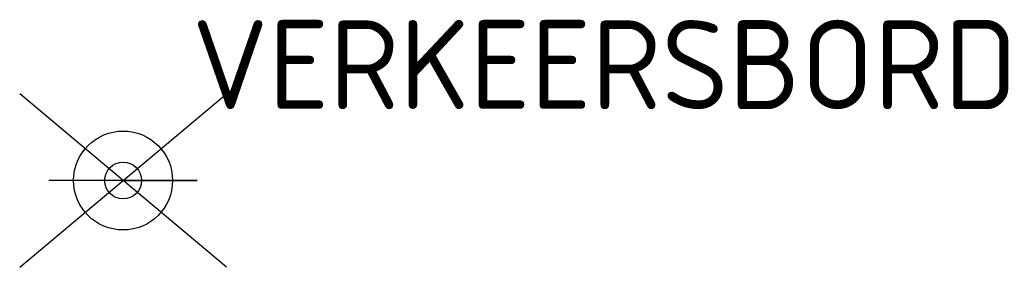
# Model space of a CAD drawing. Extents: x -2.1 to 17.9, y -1.8 to 3.3.
import ezdxf

# ---------------------------------------------------------------- set-up
doc = ezdxf.new("R2010")
doc.units = 0
doc.styles.add('NLCS-ISO', font='NLCS-ISO.ttf')

msp = doc.modelspace()

# ---------------------------------------------------------------- linework, layer by layer
for p, q in [((-2.089, -1.753), (2.089, 1.753)), ((2.089, -1.753), (-2.089, 1.753)), ((1.5, 0), (-1.5, 0)), ((0, 0), (1.5, 0))]:
    msp.add_line(p, q)
for radius in [1, 0.373]:
    msp.add_circle((0, 0), radius)

# ---------------------------------------------------------------- texts
at = {"style": 'NLCS-ISO'}
msp.add_attdef('VERKEERSBORD', (1.391, 1.444), 'B06', height=1.8, dxfattribs=at)

doc.saveas('drawing.dxf')
